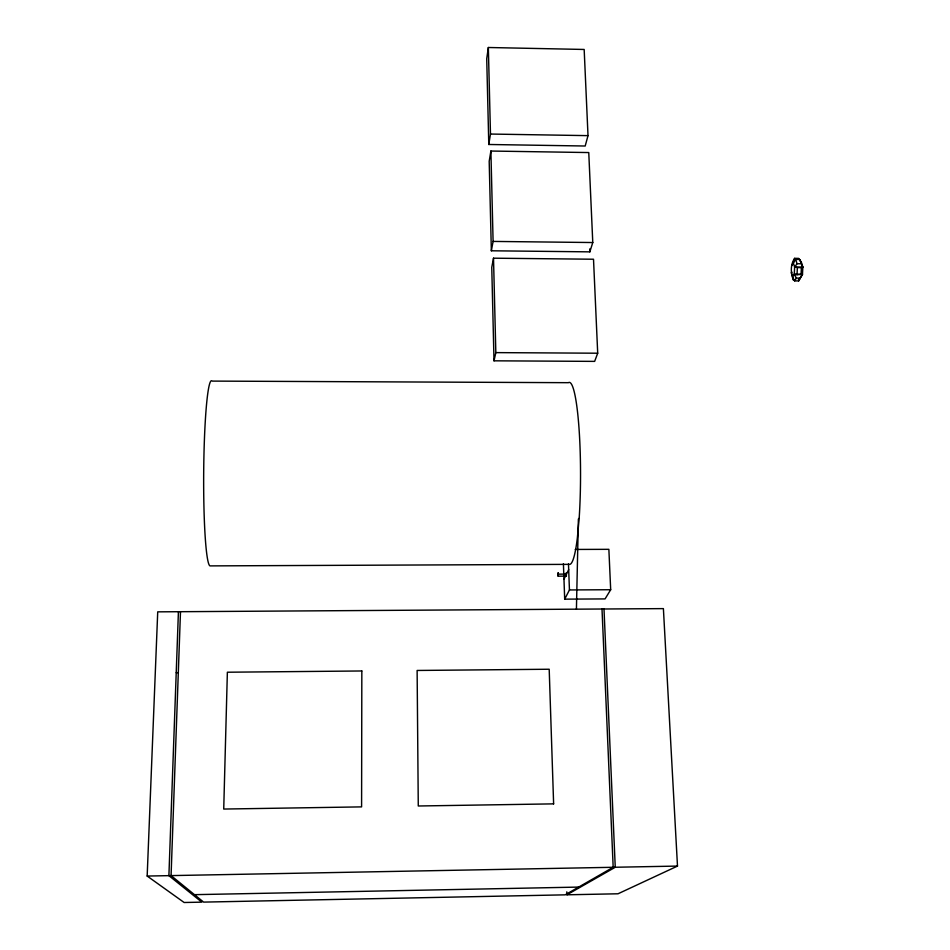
<?xml version="1.0" encoding="UTF-8"?>
<svg xmlns="http://www.w3.org/2000/svg" width="950" height="950" viewBox="0 0 950 950"><rect width="100%" height="100%" fill="white"/><g stroke="black" fill="none" stroke-linecap="round" stroke-linejoin="round"><path stroke-width="1.43" d="M576.424 609.092L578.384 518.973M178.422 611.717L168.898 875.651L201.839 902.144L184.134 902.5L147.167 876.054L157.724 611.847L663.397 608.617L677.492 866.079L618.011 893.784L566.889 894.805L566.782 891.848M180.488 611.705L171.071 875.603L203.609 902.108L565.179 894.841L613.178 867.291L602.003 609.009M794.627 280.879L796.326 278.089L794.271 274.217L794.627 267.069L793.297 262.77L794.639 258.341L798.653 258.388L801.491 262.853L802.833 267.152L802.477 274.301L798.641 280.915L794.627 280.879L792.585 277.02L794.271 274.217L802.477 274.301L798.641 280.915M802.477 274.301L797.014 274.74L797.371 267.579L794.627 267.069L797.038 263.72L795.708 259.433L799.722 259.469L801.491 262.853M801.04 274.776L801.408 267.615L802.833 267.152L799.722 259.469M488.348 47.5L486.721 58.757L488.787 144.483L585.188 146.015L588.014 135.636L584.167 49.459L488.348 47.5L490.473 134.045L488.787 144.483M490.889 151.038L489.191 161.322L491.352 250.788L589.843 251.857L592.776 242.535L588.763 152.558L490.889 151.038L493.098 241.419L491.352 250.788M493.513 258.186L491.756 267.389L494.012 360.822L594.641 361.38L597.704 353.21L593.513 259.231L493.513 258.186L495.829 352.616L494.012 360.822M566.366 576.092L566.295 572.838L566.307 576.128L558.161 576.175L558.149 572.874L558.161 576.175M563.967 579.239L566.117 574.869M568.682 569.632L566.485 574.097L558.339 574.144M575.237 549.444L608.867 549.326L610.684 589.724L605.067 598.916L564.692 599.153L569.442 589.95L568.468 563.872M794.639 258.341C790.222 264.801 790.554 273.41 793.618 280.357L792.585 277.02M795.708 259.433L791.635 265.608L792.336 265.145M798.404 279.573L799.983 277.923M791.991 272.234L791.279 272.709L792.312 276.046M566.889 894.805L615.256 867.255L603.998 608.998M194.465 894.663L578.704 887.086M147.167 876.054L677.492 866.079M176.225 672.695L178.315 672.671M569.442 589.95L610.684 589.724M495.829 352.616L597.704 353.21M797.038 263.72L801.076 263.767M794.627 267.069L802.833 267.152M797.371 267.579L801.408 267.615M796.326 278.089L800.339 278.124M493.098 241.419L592.776 242.535M490.473 134.045L588.014 135.636M794.271 274.217L797.014 274.74M589.712 248.936L589.843 251.857M563.409 563.694L564.692 599.153M361.831 670.973L361.594 806.883L223.725 809.056L227.371 672.22L361.831 670.973M579.156 518.344L577.351 538.009A90.998 11.091 89.9 0 1 569.359 564.359L210.283 565.891A92.566 7.161 -89.6 0 1 203.704 470.642A92.566 7.161 -89.6 0 1 212.111 381.093L568.421 382.684A90.998 11.091 89.9 0 1 578.728 424.531A90.998 11.091 89.9 0 1 579.156 518.344M553.624 803.866L418.273 805.992L417.121 670.462L549.195 669.239L553.624 803.866"/></g></svg>
